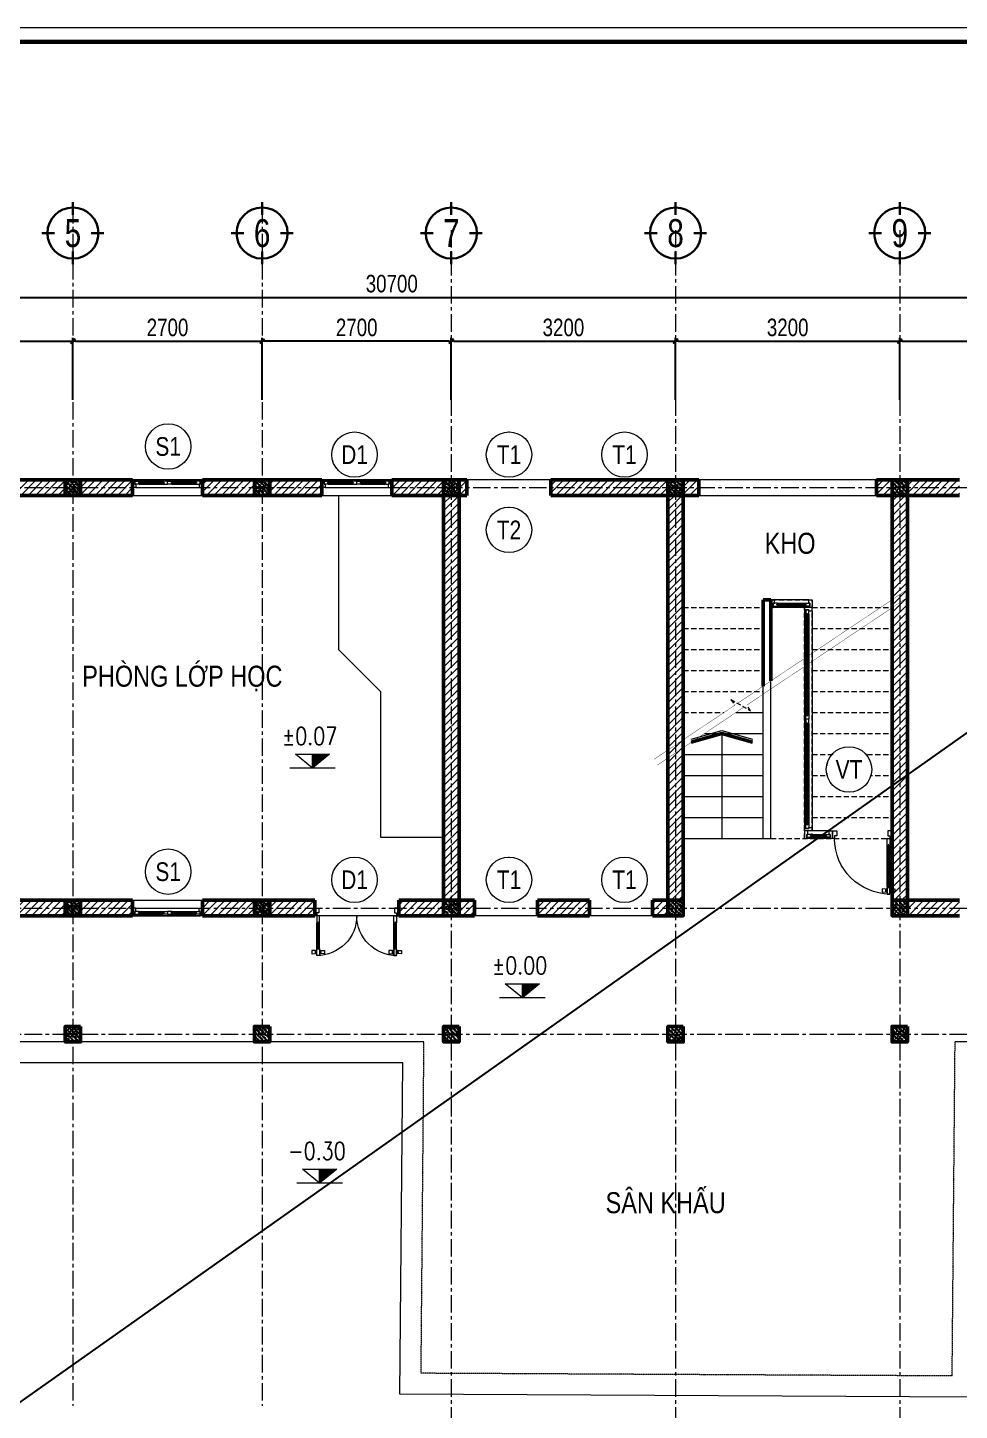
# Model space of a CAD drawing. Header units: millimetres. Extents: x 5243337 to 5938936, y 490824 to 785930.
# Drawn here: x 5318515 to 5331811, y 656914 to 676648 of the extents above; entities that cross this region are included whole.
import ezdxf
from ezdxf.enums import TextEntityAlignment as Align

# ---------------------------------------------------------------- set-up
doc = ezdxf.new("R2010")
doc.units = ezdxf.units.MM
doc.header["$MEASUREMENT"] = 0
doc.header["$PDMODE"] = 32
for name, pattern in [('ACAD_ISO07W100', [3, 0, -3]), ('CENTER', [2, 1.25, -0.25, 0.25, -0.25]), ('DASHED2', [0.375, 0.25, -0.125]), ('HIDDEN', [0.375, 0.25, -0.125]), ('HIDDEN2', [0.1875, 0.125, -0.0625])]:
    doc.linetypes.add(name, pattern=pattern)
doc.layers.get('0').update_dxf_attribs({"lineweight": 0})
doc.layers.get('Defpoints').update_dxf_attribs({"lineweight": 0})
for name, color, linetype, lineweight in [('0.15_Cua', 144, 'Continuous', 15), ('A-WIPEOUT', 254, 'ACAD_ISO07W100', 0), ('cat1', 30, 'Continuous', 50), ('dim', 144, 'Continuous', 13), ('EG Net khuat', 4, 'HIDDEN', 9), ('hatch1', 136, 'Continuous', 9), ('Khungten_LCDI', 7, 'Continuous', 25), ('LC Dim', 8, 'Continuous', 18), ('LC ISO', 153, 'Continuous', 13), ('LC Khac', 4, 'Continuous', 9), ('LC Net manh', 9, 'Continuous', 5), ('LC Net thay', 7, 'Continuous', 25), ('LC Text1', 3, 'Continuous', 20), ('LC Text2', 7, 'Continuous', 25), ('manh1', 67, 'Continuous', 13), ('text', 1, 'Continuous', 20), ('thay1', 63, 'Continuous', 18), ('truc', 76, 'CENTER', 9)]:
    doc.layers.add(name, color=color, linetype=linetype, lineweight=lineweight)
doc.layers.add('KCS_Plotter', color=11, linetype='Continuous', plot=False)
doc.styles.add('EG 1', font='VHAVANB.TTF')
doc.styles.add('General text 2', font='arial.ttf')
doc.styles.add('HOATBIF', font='hoatbif.shx', dxfattribs={"width": 0.8})
doc.styles.add('Khungten', font='VHAVAN.TTF', dxfattribs={"width": 0.9, "height": 5000})
doc.styles.add('T1', font='Vnsimli.shx', dxfattribs={"width": 0.8})
doc.styles.add('T2', font='VHARIAL.TTF', dxfattribs={"width": 0.8})
doc.styles.add('Tahoma', font='tahoma.ttf')
doc.styles.add('Title', font='VHBLACK.TTF')
doc.dimstyles.new('1-100', dxfattribs={"dimscale": 100, "dimtxt": 2.5, "dimasz": 0.35, "dimexe": 0.5, "dimexo": 0, "dimgap": 0.8, "dimtad": 1, "dimdec": 0, "dimzin": 0, "dimdsep": 46, "dimtxsty": 'HOATBIF', "dimblk1": 'DOT', "dimblk2": 'DOT', "dimsah": 1, "dimcen": -1, "dimdle": 1, "dimclrd": 256, "dimclre": 256, "dimclrt": 4, "dimadec": 3, "dimazin": 2, "dimtfac": 0.333333, "dimtdec": 0, "dimtix": 1, "dimtmove": 2, "dimatfit": 3, "dimldrblk": 'DOT', "dimfxl": 1, "dimtvp": 0.833333, "dimtolj": 1, "dimtzin": 0, "dimarcsym": 0})

# ---------------------------------------------------------------- blocks, each defined once
blk = doc.blocks.new('DOT')
at = {"layer": 'dim'}
for p, q in [((-3, 0), (3, 0)), ((-1, -1), (1, 1))]:
    blk.add_line(p, q, dxfattribs=at)
blk.add_lwpolyline([(0.5, 1), (-1, -0.5), (-0.5, -1), (1, 0.5)], close=True, dxfattribs=at)
blk = doc.blocks.new('*D111')
at = {"layer": 'Defpoints', "color": 0, "ltscale": 500, "transparency": 16777216}
for p in [(5327761, 672173), (5324561, 671337), (5327761, 671337)]:
    blk.add_point(p, dxfattribs=at)
at = {"layer": 'LC Dim', "lineweight": -2, "ltscale": 500, "transparency": 16777216}
for p, q in [((5324561, 671337), (5324561, 672223)), ((5324596, 672173), (5327726, 672173)), ((5327761, 671337), (5327761, 672223))]:
    blk.add_line(p, q, dxfattribs=at)
at = {"layer": 'LC Dim', "lineweight": -2, "ltscale": 500, "transparency": 16777216, "xscale": 35, "yscale": 35, "zscale": 35, "rotation": 180}
blk.add_blockref('DOT', (5324561, 672173), dxfattribs=at)
at = {"layer": 'LC Dim', "lineweight": -2, "ltscale": 500, "transparency": 16777216, "xscale": 35, "yscale": 35, "zscale": 35}
blk.add_blockref('DOT', (5327761, 672173), dxfattribs=at)
at = {"layer": 'LC Dim', "color": 4, "ltscale": 500, "transparency": 16777216, "insert": (5326161, 672368), "char_height": 250, "attachment_point": 5, "style": 'HOATBIF'}
blk.add_mtext('\\A1;3200', dxfattribs=at)
blk = doc.blocks.new('_Dot')
at = {"color": 0, "linetype": 'ByBlock', "lineweight": -2}
blk.add_line((-0.5, 0), (-1, 0), dxfattribs=at)
at = {"color": 0, "linetype": 'ByBlock', "const_width": 0.5}
blk.add_lwpolyline([(-0.25, 0, 1), (0.25, 0, 1)], format="xyb", close=True, dxfattribs=at)
blk = doc.blocks.new('*D112')
at = {"layer": 'Defpoints', "color": 0, "ltscale": 500, "transparency": 16777216}
for p in [(5330961, 672173), (5327761, 671337), (5330961, 671337)]:
    blk.add_point(p, dxfattribs=at)
at = {"layer": 'LC Dim', "lineweight": -2, "ltscale": 500, "transparency": 16777216}
for p, q in [((5327761, 671337), (5327761, 672223)), ((5327796, 672173), (5330926, 672173)), ((5330961, 671337), (5330961, 672223))]:
    blk.add_line(p, q, dxfattribs=at)
at = {"layer": 'LC Dim', "lineweight": -2, "ltscale": 500, "transparency": 16777216, "xscale": 35, "yscale": 35, "zscale": 35, "rotation": 180}
blk.add_blockref('DOT', (5327761, 672173), dxfattribs=at)
at = {"layer": 'LC Dim', "lineweight": -2, "ltscale": 500, "transparency": 16777216, "xscale": 35, "yscale": 35, "zscale": 35}
blk.add_blockref('DOT', (5330961, 672173), dxfattribs=at)
at = {"layer": 'LC Dim', "color": 4, "ltscale": 500, "transparency": 16777216, "insert": (5329361, 672368), "char_height": 250, "attachment_point": 5, "style": 'HOATBIF'}
blk.add_mtext('\\A1;3200', dxfattribs=at)
blk = doc.blocks.new('c220')
at = {"layer": 'hatch1'}
h = blk.add_hatch(dxfattribs=at)
h.set_pattern_fill('VATLIEU04', color=256, scale=10, pattern_type=2)
h.set_pattern_definition([(50, (-5272447.8, -640396.75), (71.72601826, -6.2752135), [7.5, -82.5]), (355, (-5272447.8, -640396.75), (-13.8751334, 75.2192134), [6, -66]), (100.4514, (-5272441.82, -640397.274), (57.8509382, 68.9439542), [6.374019, -70.1142112]), (46.1842, (-5272447.8, -640376.75), (106.7241049, -16.5519014), [11.25, -123.75]), (96.6356, (-5272438.9, -640378.13), (93.4662706, 97.411787), [9.5610288, -105.1713]), (351.1842, (-5272447.8, -640376.75), (93.4661945, 97.41186), [9, -99]), (21, (-5272437.8, -640381.75), (59.6907052, -40.26188907), [7.5, -82.5]), (326, (-5272437.8, -640381.75), (24.3315332, 72.5150045), [6, -66]), (71.4514, (-5272432.825, -640385.11), (84.0222629, 32.2530497), [6.374019, -70.1142112]), (37.5, (-5272447.8, -640396.752), (1.21598553, 33.28938538), [0, -65.2, 0, -67, 0, -66.25]), (7.5, (-5272447.8, -640396.75), (26.30695374, 39.4411712), [0, -38.2, 0, -63.7, 0, -25.25]), (327.5, (-5272470.1, -640396.752), (53.38224362, -2.25548717), [0, -25, 0, -78, 0, -103.5]), (317.5, (-5272480.1, -640396.75), (58.31861693, 10.01049823), [0, -32.5, 0, -51.8, 0, -73.5]), (45, (-5272447.8, -640396.75), (-30.0520382, 30.0520382), []), (45, (-5272447.8, -640384.5), (-30.0520382, 30.0520382), [])])
h.paths.add_polyline_path([(110, -110), (-110, -110), (-110, 110), (110, 110)])
at = {"layer": 'cat1'}
blk.add_lwpolyline([(110, -110), (-110, -110), (-110, 110), (110, 110)], close=True, dxfattribs=at)
blk = doc.blocks.new('*D114')
at = {"layer": 'Defpoints', "color": 0, "ltscale": 500, "transparency": 16777216}
for p in [(5319161, 672173), (5316461, 671337), (5319161, 671337)]:
    blk.add_point(p, dxfattribs=at)
at = {"layer": 'LC Dim', "lineweight": -2, "ltscale": 500, "transparency": 16777216}
for p, q in [((5316461, 671337), (5316461, 672223)), ((5316496, 672173), (5319126, 672173)), ((5319161, 671337), (5319161, 672223))]:
    blk.add_line(p, q, dxfattribs=at)
at = {"layer": 'LC Dim', "lineweight": -2, "ltscale": 500, "transparency": 16777216, "xscale": 35, "yscale": 35, "zscale": 35, "rotation": 180}
blk.add_blockref('DOT', (5316461, 672173), dxfattribs=at)
at = {"layer": 'LC Dim', "lineweight": -2, "ltscale": 500, "transparency": 16777216, "xscale": 35, "yscale": 35, "zscale": 35}
blk.add_blockref('DOT', (5319161, 672173), dxfattribs=at)
at = {"layer": 'LC Dim', "color": 4, "ltscale": 500, "transparency": 16777216, "insert": (5317811, 672368), "char_height": 250, "attachment_point": 5, "style": 'HOATBIF'}
blk.add_mtext('\\A1;2700', dxfattribs=at)
blk = doc.blocks.new('*D115')
at = {"layer": 'Defpoints', "color": 0, "ltscale": 500, "transparency": 16777216}
for p in [(5321861, 672173), (5321861, 671337), (5324561, 671337)]:
    blk.add_point(p, dxfattribs=at)
at = {"layer": 'LC Dim', "lineweight": -2, "ltscale": 500, "transparency": 16777216}
for p, q in [((5321861, 671337), (5321861, 672223)), ((5324526, 672173), (5321896, 672173)), ((5324561, 671337), (5324561, 672223))]:
    blk.add_line(p, q, dxfattribs=at)
at = {"layer": 'LC Dim', "lineweight": -2, "ltscale": 500, "transparency": 16777216, "xscale": 35, "yscale": 35, "zscale": 35, "rotation": 180}
blk.add_blockref('DOT', (5321861, 672173), dxfattribs=at)
at = {"layer": 'LC Dim', "lineweight": -2, "ltscale": 500, "transparency": 16777216, "xscale": 35, "yscale": 35, "zscale": 35}
blk.add_blockref('DOT', (5324561, 672173), dxfattribs=at)
at = {"layer": 'LC Dim', "color": 4, "ltscale": 500, "transparency": 16777216, "insert": (5323211, 672368), "char_height": 250, "attachment_point": 5, "style": 'HOATBIF'}
blk.add_mtext('\\A1;2700', dxfattribs=at)
blk = doc.blocks.new('*D116')
at = {"layer": 'Defpoints', "color": 0, "ltscale": 500, "transparency": 16777216}
for p in [(5321861, 672173), (5319161, 671337), (5321861, 671337)]:
    blk.add_point(p, dxfattribs=at)
at = {"layer": 'LC Dim', "lineweight": -2, "ltscale": 500, "transparency": 16777216}
for p, q in [((5319161, 671337), (5319161, 672223)), ((5319196, 672173), (5321826, 672173)), ((5321861, 671337), (5321861, 672223))]:
    blk.add_line(p, q, dxfattribs=at)
at = {"layer": 'LC Dim', "lineweight": -2, "ltscale": 500, "transparency": 16777216, "xscale": 35, "yscale": 35, "zscale": 35, "rotation": 180}
blk.add_blockref('DOT', (5319161, 672173), dxfattribs=at)
at = {"layer": 'LC Dim', "lineweight": -2, "ltscale": 500, "transparency": 16777216, "xscale": 35, "yscale": 35, "zscale": 35}
blk.add_blockref('DOT', (5321861, 672173), dxfattribs=at)
at = {"layer": 'LC Dim', "color": 4, "ltscale": 500, "transparency": 16777216, "insert": (5320511, 672368), "char_height": 250, "attachment_point": 5, "style": 'HOATBIF'}
blk.add_mtext('\\A1;2700', dxfattribs=at)
blk = doc.blocks.new('*D117')
at = {"layer": 'Defpoints', "color": 0, "ltscale": 500, "transparency": 16777216}
for p in [(5333661, 672173), (5330961, 671337), (5333661, 671337)]:
    blk.add_point(p, dxfattribs=at)
at = {"layer": 'LC Dim', "lineweight": -2, "ltscale": 500, "transparency": 16777216}
for p, q in [((5330961, 671337), (5330961, 672223)), ((5330996, 672173), (5333626, 672173)), ((5333661, 671337), (5333661, 672223))]:
    blk.add_line(p, q, dxfattribs=at)
at = {"layer": 'LC Dim', "lineweight": -2, "ltscale": 500, "transparency": 16777216, "xscale": 35, "yscale": 35, "zscale": 35, "rotation": 180}
blk.add_blockref('DOT', (5330961, 672173), dxfattribs=at)
at = {"layer": 'LC Dim', "lineweight": -2, "ltscale": 500, "transparency": 16777216, "xscale": 35, "yscale": 35, "zscale": 35}
blk.add_blockref('DOT', (5333661, 672173), dxfattribs=at)
at = {"layer": 'LC Dim', "color": 4, "ltscale": 500, "transparency": 16777216, "insert": (5332311, 672368), "char_height": 250, "attachment_point": 5, "style": 'HOATBIF'}
blk.add_mtext('\\A1;2700', dxfattribs=at)
blk = doc.blocks.new('*U62')
for p, q in [((35, 0), (965, 0)), ((50, -110), (950, -110)), ((560, -20), (905, -20)), ((560, -60), (905, -60))]:
    blk.add_line(p, q)
at = {"color": 8, "lineweight": 5}
for p, q in [((95, -20), (440, -20)), ((95, -35), (440, -35)), ((95, -45), (440, -45)), ((95, -60), (440, -60)), ((560, -20), (905, -20)), ((560, -35), (905, -35)), ((560, -45), (905, -45)), ((560, -60), (905, -60))]:
    blk.add_line(p, q, dxfattribs=at)
for points in [[(0, 0), (35, 0), (35, -60), (50, -60), (50, -110), (0, -110), (0, 0)], [(1000, 0), (965, 0), (965, -60), (950, -60), (950, -110), (1000, -110), (1000, 0)], [(560, -45), (560, -60), (500, -60), (500, -20), (560, -20), (560, -35), (550, -35), (550, -45), (560, -45)], [(905, -45), (905, -60), (965, -60), (965, -20), (905, -20), (905, -35), (915, -35), (915, -45), (905, -45)]]:
    blk.add_lwpolyline(points)
for points in [[(35, -20), (95, -20), (95, -35), (85, -35), (85, -45), (95, -45), (95, -60), (35, -60)], [(500, -20), (440, -20), (440, -35), (450, -35), (450, -45), (440, -45), (440, -60), (500, -60)]]:
    blk.add_lwpolyline(points, close=True)
for points in [[(95, -29, -0.312187), (102, -35, -0.312187)], [(95, -51, 0.312187), (102, -45, 0.312187)], [(440, -29, 0.312187), (433, -35, 0.312187)], [(440, -51, -0.312187), (433, -45, -0.312187)]]:
    blk.add_lwpolyline(points, format="xyb", dxfattribs=at)
for centre, start, end in [((559, -37), 14.2151, 83.5658), ((559, -43), 276.4342, 345.7849), ((906, -37), 96.4342, 165.7849), ((906, -43), 194.2151, 263.5658)]:
    blk.add_arc(centre, 8.25, start, end, dxfattribs=at)
blk = doc.blocks.new('*U58')
for p, q in [((30, -469), (30, -100)), ((70, -469), (70, -100)), ((1130, -469), (1130, -100)), ((1170, -469), (1170, -100))]:
    blk.add_line(p, q)
at = {"color": 8, "lineweight": 9}
for p, q in [((48, -479), (48, -90)), ((52, -479), (52, -90)), ((1148, -479), (1148, -90)), ((1152, -479), (1152, -90))]:
    blk.add_line(p, q, dxfattribs=at)
for points in [[(30, 0), (0, 0), (0, 110), (60, 110), (60, 40), (30, 40), (30, 0)], [(55, -100), (70, -100), (70, 0), (30, 0), (30, -100), (45, -100), (45, -90), (55, -90), (55, -100)], [(1145, -100), (1130, -100), (1130, 0), (1170, 0), (1170, -100), (1155, -100), (1155, -90), (1145, -90), (1145, -100)], [(1170, 0), (1200, 0), (1200, 110), (1140, 110), (1140, 40), (1170, 40), (1170, 0)], [(20, -514), (10, -514), (10, -524), (20, -524)], [(55, -469), (70, -469), (70, -569), (30, -569), (30, -469), (45, -469), (45, -479), (55, -479), (55, -469)], [(80, -514), (90, -514), (90, -524), (80, -524)], [(1120, -514), (1110, -514), (1110, -524), (1120, -524)], [(1145, -469), (1130, -469), (1130, -569), (1170, -569), (1170, -469), (1155, -469), (1155, -479), (1145, -479), (1145, -469)], [(1180, -514), (1190, -514), (1190, -524), (1180, -524)]]:
    blk.add_lwpolyline(points)
for points in [[(5, -498), (-35, -494, 0.443716), (-40, -499), (-40, -538, 0.443716), (-35, -543), (5, -539, 0.385314), (10, -534), (10, -503, 0.385314)], [(95, -498), (135, -494, -0.443716), (140, -499), (140, -538, -0.443716), (135, -543), (95, -539, -0.385314), (90, -534), (90, -503, -0.385314)], [(1105, -498), (1065, -494, 0.443716), (1060, -499), (1060, -538, 0.443716), (1065, -543), (1105, -539, 0.385314), (1110, -534), (1110, -503, 0.385314)], [(1195, -498), (1235, -494, -0.443716), (1240, -499), (1240, -538, -0.443716), (1235, -543), (1195, -539, -0.385314), (1190, -534), (1190, -503, -0.385314)]]:
    blk.add_lwpolyline(points, format="xyb", close=True)
at = {"color": 8, "lineweight": 5}
for centre, start, end in [((32, -1), 269.7667, 0.0919), ((1168, -1), 179.9081, 270.2333)]:
    blk.add_arc(centre, 568, start, end, dxfattribs=at)
at = {"color": 8, "lineweight": 9}
for centre, start, end in [((47, -99), 186.4342, 273.2898), ((53, -99), 266.7102, 353.5658), ((1147, -99), 186.4342, 273.2898), ((1153, -99), 266.7102, 353.5658), ((47, -470), 86.7102, 173.5658), ((53, -470), 6.4342, 93.2898), ((1147, -470), 86.7102, 173.5658), ((1153, -470), 6.4342, 93.2898)]:
    blk.add_arc(centre, 8.25, start, end, dxfattribs=at)
for centre, start, end in [((70, -519), 143.1301, 216.8699), ((30, -519), 323.1301, 36.8699), ((1170, -519), 143.1301, 216.8699), ((1130, -519), 323.1301, 36.8699)]:
    blk.add_arc(centre, 50, start, end)
blk = doc.blocks.new('*U19')
at = {"layer": 'A-WIPEOUT'}
blk.add_lwpolyline([(0, 4.25), (-2.5, 3.44), (-4.04, 1.31), (-4.04, -1.31), (-2.5, -3.44), (0, -4.25), (2.5, -3.44), (4.04, -1.31), (4.04, 1.31), (2.5, 3.44)], close=True, dxfattribs=at)
blk.add_wipeout([(0, 4.25), (-2.5, 3.44), (-4.04, 1.31), (-4.04, -1.31), (-2.5, -3.44), (0, -4.25), (2.5, -3.44), (4.04, -1.31), (4.04, 1.31), (2.5, 3.44)]).dxf.layer = 'A-WIPEOUT'
blk.add_circle((0, 0), 4.25)
at = {"layer": 'text', "style": 'General text 2', "width": 0.8, "flags": 8}
blk.add_attdef('SYMBOL', text='', height=3.5, dxfattribs=at).set_placement((0, 0), align=Align.MIDDLE_CENTER)
blk = doc.blocks.new('Caodo1')
at = {"layer": 'LC Text1'}
blk.add_hatch(color=256, dxfattribs=at).paths.add_polyline_path([(0, 200), (0, 0), (243, 200)])
for p, q in [((0, 0), (0, 200)), ((324, 0), (-324, 0))]:
    blk.add_line(p, q, dxfattribs=at)
blk.add_lwpolyline([(-243, 200), (243, 200), (0, 0), (0, 0)], close=True, dxfattribs=at)
at = {"layer": 'LC Text1', "style": 'T1', "width": 0.8}
blk.add_attdef('%%P0,00', text='', height=250, dxfattribs=at).set_placement((-39, 460), align=Align.MIDDLE_CENTER)
blk = doc.blocks.new('KyHieu TrucDinhVi')
at = {"color": 7, "lineweight": 30}
for p, q in [((0, 2.36), (0, 4)), ((-2.36, 0), (-4, 0)), ((2.36, 0), (4, 0)), ((0, -2.36), (0, -4))]:
    blk.add_line(p, q, dxfattribs=at)
blk.add_circle((0, 0), 3.3, dxfattribs=at)
at = {"ltscale": 20, "style": 'Tahoma'}
blk.add_attdef('AA', text='', height=3, dxfattribs=at).set_placement((0, 0), align=Align.MIDDLE_CENTER)
blk = doc.blocks.new('*D122')
at = {"layer": 'Defpoints', "color": 0, "ltscale": 500, "transparency": 16777216}
for p in [(5339061, 672798), (5308361, 671337), (5339061, 671337)]:
    blk.add_point(p, dxfattribs=at)
at = {"layer": 'LC Dim', "lineweight": -2, "ltscale": 500, "transparency": 16777216}
for p, q in [((5308361, 671337), (5308361, 672848)), ((5308396, 672798), (5339026, 672798)), ((5339061, 671337), (5339061, 672848))]:
    blk.add_line(p, q, dxfattribs=at)
at = {"layer": 'LC Dim', "lineweight": -2, "ltscale": 500, "transparency": 16777216, "xscale": 35, "yscale": 35, "zscale": 35, "rotation": 180}
blk.add_blockref('DOT', (5308361, 672798), dxfattribs=at)
at = {"layer": 'LC Dim', "lineweight": -2, "ltscale": 500, "transparency": 16777216, "xscale": 35, "yscale": 35, "zscale": 35}
blk.add_blockref('DOT', (5339061, 672798), dxfattribs=at)
at = {"layer": 'LC Dim', "color": 4, "ltscale": 500, "transparency": 16777216, "insert": (5323711, 672993), "char_height": 250, "attachment_point": 5, "style": 'HOATBIF'}
blk.add_mtext('\\A1;30700', dxfattribs=at)
blk = doc.blocks.new('*U63')
for p, q in [((35, 0), (3155, 0)), ((50, -110), (3140, -110)), ((1655, -20), (3095, -20)), ((1655, -60), (3095, -60))]:
    blk.add_line(p, q)
at = {"color": 8, "lineweight": 5}
for p, q in [((95, -20), (1535, -20)), ((95, -35), (1535, -35)), ((95, -45), (1535, -45)), ((95, -60), (1535, -60)), ((1655, -20), (3095, -20)), ((1655, -35), (3095, -35)), ((1655, -45), (3095, -45)), ((1655, -60), (3095, -60))]:
    blk.add_line(p, q, dxfattribs=at)
for points in [[(0, 0), (35, 0), (35, -60), (50, -60), (50, -110), (0, -110), (0, 0)], [(3190, 0), (3155, 0), (3155, -60), (3140, -60), (3140, -110), (3190, -110), (3190, 0)], [(1655, -45), (1655, -60), (1595, -60), (1595, -20), (1655, -20), (1655, -35), (1645, -35), (1645, -45), (1655, -45)], [(3095, -45), (3095, -60), (3155, -60), (3155, -20), (3095, -20), (3095, -35), (3105, -35), (3105, -45), (3095, -45)]]:
    blk.add_lwpolyline(points)
for points in [[(35, -20), (95, -20), (95, -35), (85, -35), (85, -45), (95, -45), (95, -60), (35, -60)], [(1595, -20), (1535, -20), (1535, -35), (1545, -35), (1545, -45), (1535, -45), (1535, -60), (1595, -60)]]:
    blk.add_lwpolyline(points, close=True)
for points in [[(95, -29, -0.312187), (102, -35, -0.312187)], [(95, -51, 0.312187), (102, -45, 0.312187)], [(1535, -29, 0.312187), (1528, -35, 0.312187)], [(1535, -51, -0.312187), (1528, -45, -0.312187)]]:
    blk.add_lwpolyline(points, format="xyb", dxfattribs=at)
for centre, start, end in [((1654, -37), 14.2151, 83.5658), ((1654, -43), 276.4342, 345.7849), ((3096, -37), 96.4342, 165.7849), ((3096, -43), 194.2151, 263.5658)]:
    blk.add_arc(centre, 8.25, start, end, dxfattribs=at)
blk = doc.blocks.new('*U64')
for p, q in [((365, 0), (35, 0)), ((350, -110), (50, -110))]:
    blk.add_line(p, q)
at = {"color": 8, "lineweight": 5}
for p, q in [((95, -20), (305, -20)), ((95, -35), (305, -35)), ((95, -45), (305, -45)), ((95, -60), (305, -60))]:
    blk.add_line(p, q, dxfattribs=at)
for points in [[(35, 0), (35, -60), (50, -60), (50, -110), (0, -110), (0, 0), (35, 0)], [(95, -45), (95, -60), (35, -60), (35, -20), (95, -20), (95, -35), (85, -35), (85, -45), (95, -45)], [(305, -45), (305, -60), (365, -60), (365, -20), (305, -20), (305, -35), (315, -35), (315, -45), (305, -45)], [(365, 0), (365, -60), (350, -60), (350, -110), (400, -110), (400, 0), (365, 0)]]:
    blk.add_lwpolyline(points)
for centre, start, end in [((94, -37), 14.2151, 83.5658), ((94, -43), 276.4342, 345.7849), ((306, -37), 96.4342, 165.7849), ((306, -43), 194.2151, 263.5658)]:
    blk.add_arc(centre, 8.25, start, end, dxfattribs=at)
blk = doc.blocks.new('*U65')
for p, q in [((30, -690), (30, -100)), ((70, -690), (70, -100))]:
    blk.add_line(p, q)
at = {"color": 8, "lineweight": 9}
for p, q in [((48, -700), (48, -90)), ((52, -700), (52, -90))]:
    blk.add_line(p, q, dxfattribs=at)
for points in [[(30, 0), (0, 0), (0, 110), (60, 110), (60, 40), (30, 40)], [(820, 0), (850, 0), (850, 110), (790, 110), (790, 40), (820, 40)]]:
    blk.add_lwpolyline(points, close=True)
for points in [[(55, -100), (70, -100), (70, 0), (30, 0), (30, -100), (45, -100), (45, -90), (55, -90), (55, -100)], [(20, -735), (10, -735), (10, -745), (20, -745)], [(55, -690), (70, -690), (70, -790), (30, -790), (30, -690), (45, -690), (45, -700), (55, -700), (55, -690)], [(80, -735), (90, -735), (90, -745), (80, -745)]]:
    blk.add_lwpolyline(points)
for points in [[(5, -720), (-35, -716, 0.443716), (-40, -721), (-40, -759, 0.443716), (-35, -764), (5, -760, 0.385314), (10, -755), (10, -725, 0.385314)], [(95, -720), (135, -716, -0.443716), (140, -721), (140, -759, -0.443716), (135, -764), (95, -760, -0.385314), (90, -755), (90, -725, -0.385314)]]:
    blk.add_lwpolyline(points, format="xyb", close=True)
for centre, radius, start, end in [((30, 0), 790, 270, 0), ((47, -99), 8.25, 186.4342, 273.2898), ((53, -99), 8.25, 266.7102, 353.5658), ((47, -691), 8.25, 86.7102, 173.5658), ((53, -691), 8.25, 6.4342, 93.2898)]:
    blk.add_arc(centre, radius, start, end, dxfattribs=at)
for centre, start, end in [((70, -740), 143.1301, 216.8699), ((30, -740), 323.1301, 36.8699)]:
    blk.add_arc(centre, 50, start, end)
blk = doc.blocks.new('*U66')
for p, q in [((555, 0), (35, 0)), ((540, -110), (50, -110))]:
    blk.add_line(p, q)
at = {"color": 8, "lineweight": 5}
for p, q in [((95, -20), (495, -20)), ((95, -35), (495, -35)), ((95, -45), (495, -45)), ((95, -60), (495, -60))]:
    blk.add_line(p, q, dxfattribs=at)
for points in [[(35, 0), (35, -60), (50, -60), (50, -110), (0, -110), (0, 0), (35, 0)], [(95, -45), (95, -60), (35, -60), (35, -20), (95, -20), (95, -35), (85, -35), (85, -45), (95, -45)], [(495, -45), (495, -60), (555, -60), (555, -20), (495, -20), (495, -35), (505, -35), (505, -45), (495, -45)], [(555, 0), (555, -60), (540, -60), (540, -110), (590, -110), (590, 0), (555, 0)]]:
    blk.add_lwpolyline(points)
for centre, start, end in [((94, -37), 14.2151, 83.5658), ((94, -43), 276.4342, 345.7849), ((496, -37), 96.4342, 165.7849), ((496, -43), 194.2151, 263.5658)]:
    blk.add_arc(centre, 8.25, start, end, dxfattribs=at)
blk = doc.blocks.new('lcdi fix1')
at = {"layer": 'Defpoints', "lineweight": 0}
blk.add_lwpolyline([(-1200, -14850), (-1200, 14850), (40800, 14850), (40800, -14850)], close=True, dxfattribs=at)
at = {"layer": 'Khungten_LCDI', "color": 5, "lineweight": 60}
blk.add_lwpolyline([(0, -14650), (0, 14650), (40600, 14650), (40600, -14650)], close=True, dxfattribs=at)
at = {"color": 7, "style": 'Khungten', "width": 0.8}
for tag, p in [('REVISION', (39499, -10746)), ('NGAYHT', (39546, -11609))]:
    blk.add_attdef(tag, text='', height=200, dxfattribs=at).set_placement(p, align=Align.CENTER)
at = {"layer": 'LC Text1', "style": 'Title', "width": 1.485915}
for tag, p, p2 in [('TENBANVE1', (36913, -8886), (40339, -8886)), ('TENBANVE2', (36913, -9562), (40339, -9562))]:
    blk.add_attdef(tag, text='', height=250, dxfattribs=at).set_placement(p, p2, align=Align.FIT)
at = {"layer": 'LC Text1', "style": 'Title', "width": 0.7}
blk.add_attdef('SOBANVE', text='', height=250, dxfattribs=at).set_placement((39562, -13896), align=Align.CENTER)

msp = doc.modelspace()

# ---------------------------------------------------------------- hatches: boundary and pattern name
at = {"layer": 'hatch1'}
h = msp.add_hatch(dxfattribs=at)
h.set_pattern_fill('ANSI31', color=256, scale=600)
h.set_pattern_definition([(45, (-197412.5, 46545.37), (-53.0330086, 53.0330086), [])])
h.paths.add_polyline_path([(5309210.9, 670192.9), (5308470.9, 670192.9), (5308470.9, 669972.9), (5309210.9, 669972.9)])
h.paths.add_polyline_path([(5308470.9, 669972.9), (5308250.9, 669972.9), (5308250.9, 664192.9), (5308470.9, 664192.9)])
h.paths.add_polyline_path([(5310950.9, 670192.9), (5310210.9, 670192.9), (5310210.9, 669972.9), (5310950.9, 669972.9)])
h.paths.add_polyline_path([(5311910.9, 670192.9), (5311170.9, 670192.9), (5311170.9, 669972.9), (5311910.9, 669972.9)])
h.paths.add_polyline_path([(5313650.9, 670192.9), (5312910.9, 670192.9), (5312910.9, 669972.9), (5313650.9, 669972.9)])
h.paths.add_polyline_path([(5314610.9, 670192.9), (5313870.9, 670192.9), (5313870.9, 669972.9), (5314610.9, 669972.9)])
h.paths.add_polyline_path([(5316350.9, 670192.9), (5315610.9, 670192.9), (5315610.9, 669972.9), (5316350.9, 669972.9)])
h.paths.add_polyline_path([(5317310.9, 670192.9), (5316570.9, 670192.9), (5316570.9, 669972.9), (5317310.9, 669972.9)])
h.paths.add_polyline_path([(5319050.9, 670192.9), (5318310.9, 670192.9), (5318310.9, 669972.9), (5319050.9, 669972.9)])
h.paths.add_polyline_path([(5320010.9, 670192.9), (5319270.9, 670192.9), (5319270.9, 669972.9), (5320010.9, 669972.9)])
h.paths.add_polyline_path([(5321750.9, 670192.9), (5321010.9, 670192.9), (5321010.9, 669972.9), (5321750.9, 669972.9)])
h.paths.add_polyline_path([(5322710.9, 670192.9), (5321970.9, 670192.9), (5321970.9, 669972.9), (5322710.9, 669972.9)])
h.paths.add_polyline_path([(5324450.9, 670192.9), (5323710.9, 670192.9), (5323710.9, 669972.9), (5324450.9, 669972.9)])
h.paths.add_polyline_path([(5324670.9, 669972.9), (5324450.9, 669972.9), (5324450.9, 664192.9), (5324670.9, 664192.9)])
h.paths.add_polyline_path([(5316570.9, 669972.9), (5316350.9, 669972.9), (5316350.9, 664192.9), (5316570.9, 664192.9)])
h.paths.add_polyline_path([(5327650.9, 670192.9), (5325980.9, 670192.9), (5325980.9, 669972.9), (5327650.9, 669972.9)])
h.paths.add_polyline_path([(5328090.9, 670192.9), (5327870.9, 670192.9), (5327870.9, 669972.9), (5328090.9, 669972.9)])
h.paths.add_polyline_path([(5327870.9, 669972.9), (5327650.9, 669972.9), (5327650.9, 664192.9), (5327870.9, 664192.9)])
h.paths.add_polyline_path([(5324780.9, 670192.9), (5324670.9, 670192.9), (5324670.9, 669972.9), (5324780.9, 669972.9)])
h.paths.add_polyline_path([(5330850.9, 670192.9), (5330630.9, 670192.9), (5330630.9, 669972.9), (5330850.9, 669972.9)])
h.paths.add_polyline_path([(5331810.9, 670192.9), (5331070.9, 670192.9), (5331070.9, 669972.9), (5331810.9, 669972.9)])
h.paths.add_polyline_path([(5331070.9, 669972.9), (5330850.9, 669972.9), (5330850.9, 664192.9), (5331070.9, 664192.9)])
h.paths.add_polyline_path([(5334510.9, 670192.9), (5332810.9, 670192.9), (5332810.9, 669972.9), (5334510.9, 669972.9)])
h.paths.add_polyline_path([(5331810.9, 664192.9), (5331070.9, 664192.9), (5331070.9, 663972.9), (5331810.9, 663972.9)])
h.paths.add_polyline_path([(5327650.9, 664192.9), (5327430.9, 664192.9), (5327430.9, 663972.9), (5327650.9, 663972.9)])
h.paths.add_polyline_path([(5326530.9, 664192.9), (5325790.9, 664192.9), (5325790.9, 663972.9), (5326530.9, 663972.9)])
h.paths.add_polyline_path([(5324890.9, 664192.9), (5324670.9, 664192.9), (5324670.9, 663972.9), (5324890.9, 663972.9)])
h.paths.add_polyline_path([(5324450.9, 664192.9), (5323810.9, 664192.9), (5323810.9, 663972.9), (5324450.9, 663972.9)])
h.paths.add_polyline_path([(5322610.9, 664192.9), (5321010.9, 664192.9), (5321010.9, 663972.9), (5322610.9, 663972.9)])
h.paths.add_polyline_path([(5320010.9, 664192.9), (5318310.9, 664192.9), (5318310.9, 663972.9), (5320010.9, 663972.9)])
h.paths.add_polyline_path([(5317310.9, 664192.9), (5316570.9, 664192.9), (5316570.9, 663972.9), (5317310.9, 663972.9)])
h.paths.add_polyline_path([(5316350.9, 664192.9), (5315710.9, 664192.9), (5315710.9, 663972.9), (5316350.9, 663972.9)])
h.paths.add_polyline_path([(5314510.9, 664192.9), (5312910.9, 664192.9), (5312910.9, 663972.9), (5314510.9, 663972.9)])
h.paths.add_polyline_path([(5311910.9, 664192.9), (5310210.9, 664192.9), (5310210.9, 663972.9), (5311910.9, 663972.9)])
h.paths.add_polyline_path([(5309210.9, 664192.9), (5308470.9, 664192.9), (5308250.9, 664192.9), (5308250.9, 663972.9), (5309210.9, 663972.9)])
h.paths.add_polyline_path([(5308250.9, 663318.8), (5308250.9, 663972.9), (5308030.9, 663972.9), (5308030.9, 663329.4), (5307364.4, 656456.8), (5307364.3, 656455.5), (5307583.6, 656437.3)])
h.paths.add_polyline_path([(5334510.9, 664192.9), (5332810.9, 664192.9), (5332810.9, 663972.9), (5334510.9, 663972.9)])
h.paths.add_polyline_path([(5337110.9, 664192.9), (5335510.9, 664192.9), (5335510.9, 663972.9), (5337110.9, 663972.9)])
h.paths.add_polyline_path([(5339170.9, 670192.9), (5338210.9, 670192.9), (5338210.9, 669972.9), (5338950.9, 669972.9), (5338950.9, 664192.9), (5338310.9, 664192.9), (5338310.9, 663972.9), (5339170.9, 663972.9)])
h.paths.add_polyline_path([(5337210.9, 670192.9), (5335510.9, 670192.9), (5335510.9, 669972.9), (5337210.9, 669972.9)])

# ---------------------------------------------------------------- linework, layer by layer
at = {"layer": 'cat1'}
for p, q in [((5318310.9, 670192.9), (5320010.9, 670192.9)), ((5320010.9, 669972.9), (5320010.9, 670192.9)), ((5321010.9, 670192.9), (5322710.9, 670192.9)), ((5321010.9, 669972.9), (5321010.9, 670192.9)), ((5322710.9, 669972.9), (5322710.9, 670192.9)), ((5323710.9, 670192.9), (5324780.9, 670192.9)), ((5323710.9, 669972.9), (5323710.9, 670192.9)), ((5324450.9, 663972.9), (5324450.9, 670192.9)), ((5324670.9, 663972.9), (5324670.9, 670192.9)), ((5324780.9, 670192.9), (5324780.9, 669972.9)), ((5325980.9, 670192.9), (5328090.9, 670192.9)), ((5325980.9, 670192.9), (5325980.9, 669972.9)), ((5327650.9, 663972.9), (5327650.9, 670192.9)), ((5327870.9, 663972.9), (5327870.9, 670192.9)), ((5328090.9, 669972.9), (5328090.9, 670192.9)), ((5330630.9, 670192.9), (5331810.9, 670192.9)), ((5330630.9, 669972.9), (5330630.9, 670192.9)), ((5330850.9, 663972.9), (5330850.9, 670192.9)), ((5331070.9, 663972.9), (5331070.9, 670192.9)), ((5318310.9, 669972.9), (5320010.9, 669972.9)), ((5321010.9, 669972.9), (5322710.9, 669972.9)), ((5323710.9, 669972.9), (5324780.9, 669972.9)), ((5325980.9, 669972.9), (5328090.9, 669972.9)), ((5330630.9, 669972.9), (5331810.9, 669972.9)), ((5329120.9, 668482.9), (5329010.9, 668482.9)), ((5329010.9, 668482.9), (5329010.9, 667249.4)), ((5329120.9, 667323.2), (5329120.9, 668482.9)), ((5318310.9, 664192.9), (5320010.9, 664192.9)), ((5320010.9, 664192.9), (5320010.9, 663972.9)), ((5321010.9, 664192.9), (5322610.9, 664192.9)), ((5321010.9, 664192.9), (5321010.9, 663972.9)), ((5322610.9, 664192.9), (5322610.9, 663972.9)), ((5323810.9, 664192.9), (5324890.9, 664192.9)), ((5323810.9, 664192.9), (5323810.9, 663972.9)), ((5324890.9, 664192.9), (5324890.9, 663972.9)), ((5325790.9, 664192.9), (5326530.9, 664192.9)), ((5325790.9, 664192.9), (5325790.9, 663972.9)), ((5326530.9, 664192.9), (5326530.9, 663972)), ((5327430.9, 664192.9), (5327870.9, 664192.9)), ((5327430.9, 664192.9), (5327430.9, 663972)), ((5330850.9, 664192.9), (5331810.9, 664192.9)), ((5318310.9, 663972.9), (5320010.9, 663972.9)), ((5321010.9, 663972.9), (5322610.9, 663972.9)), ((5323810.9, 663972.9), (5324890.9, 663972.9)), ((5325790.9, 663972.9), (5326530.9, 663972.9)), ((5327430.9, 663972.9), (5327870.9, 663972.9)), ((5330850.9, 663972.9), (5331810.9, 663972.9))]:
    msp.add_line(p, q, dxfattribs=at)
msp.add_lwpolyline([(5327983.4, 666448.6), (5328420.9, 666572.9), (5328858.4, 666448.6)], dxfattribs=at)
at = {"layer": 'EG Net khuat', "linetype": 'HIDDEN2', "ltscale": 500}
for p, q in [((5328551.4, 667058.8), (5328605.8, 666977.6)), ((5328551.4, 667058.8), (5328832.4, 666898.3)), ((5328832.4, 666898.3), (5328778.3, 666978.9))]:
    msp.add_line(p, q, dxfattribs=at)
at = {"layer": 'EG Net khuat', "linetype": 'HIDDEN2', "ltscale": 500, "const_width": 5}
for points in [[(5328646.1, 667004.7), (5331050.9, 668617.9)], [(5328778.3, 666978.9), (5331050.9, 668503.5)], [(5327450.9, 666202.9), (5328605.8, 666977.6)], [(5327502.4, 666123), (5328738.3, 666952.1)]]:
    msp.add_lwpolyline(points, dxfattribs=at)
at = {"layer": 'LC Khac', "ltscale": 2}
msp.add_line((5328420.9, 666572.9), (5328420.9, 665072.9), dxfattribs=at)
at = {"layer": 'manh1'}
for p, q in [((5325980.9, 670192.9), (5324780.9, 670192.9)), ((5323810.9, 663972.9), (5322610.9, 663972.9)), ((5325790.9, 663972.9), (5324890.9, 663972.9)), ((5327430.9, 663972), (5326530.9, 663972))]:
    msp.add_line(p, q, dxfattribs=at)
at = {"layer": 'manh1', "linetype": 'HIDDEN', "ltscale": 300}
for p, q in [((5329010.9, 667202), (5329010.9, 668482.9)), ((5329010.9, 668482.9), (5329710.9, 668482.9)), ((5329710.9, 665072.9), (5329710.9, 668482.9)), ((5327870.9, 668372.9), (5329010.9, 668372.9)), ((5329120.9, 667242.3), (5329120.9, 668372.9)), ((5329600.9, 668372.9), (5329120.9, 668372.9)), ((5329600.9, 665072.9), (5329600.9, 668372.9)), ((5329710.9, 668372.9), (5330850.9, 668372.9)), ((5327870.9, 668072.9), (5329010.9, 668072.9)), ((5329710.9, 668072.9), (5330850.9, 668072.9)), ((5327870.9, 667772.9), (5329010.9, 667772.9)), ((5329710.9, 667772.9), (5330850.9, 667772.9)), ((5327870.9, 667472.9), (5329010.9, 667472.9)), ((5329710.9, 667472.9), (5330850.9, 667472.9)), ((5327870.9, 667172.9), (5329010.9, 667172.9)), ((5329710.9, 667172.9), (5330850.9, 667172.9)), ((5327870.9, 666872.9), (5328449.6, 666872.9)), ((5329710.9, 666872.9), (5330850.9, 666872.9)), ((5329710.9, 666572.9), (5330850.9, 666572.9)), ((5329710.9, 666272.9), (5330850.9, 666272.9)), ((5329710.9, 665972.9), (5330850.9, 665972.9)), ((5329710.9, 665672.9), (5330850.9, 665672.9)), ((5329710.9, 665372.9), (5330850.9, 665372.9)), ((5329120.9, 665072.9), (5330850.9, 665072.9))]:
    msp.add_line(p, q, dxfattribs=at)
at = {"layer": 'manh1'}
msp.add_lwpolyline([(5328090.9, 669972.9), (5330630.9, 669972.9), (5330630.9, 670192.9), (5328090.9, 670192.9)], close=True, dxfattribs=at)
at = {"layer": 'thay1', "ltscale": 2}
for p, q in [((5329120.9, 665072.9), (5329120.9, 667242.3)), ((5329010.9, 665072.9), (5329010.9, 667202)), ((5328620.2, 666872.9), (5329010.9, 666872.9)), ((5328173, 666572.9), (5329010.9, 666572.9)), ((5327870.9, 666272.9), (5329010.9, 666272.9)), ((5327870.9, 665972.9), (5329010.9, 665972.9)), ((5327870.9, 665672.9), (5329010.9, 665672.9)), ((5327870.9, 665372.9), (5329010.9, 665372.9)), ((5327870.9, 665072.9), (5329120.9, 665072.9))]:
    msp.add_line(p, q, dxfattribs=at)
at = {"layer": 'thay1'}
for points in [[(5320010.9, 669972.9), (5321010.9, 669972.9), (5321010.9, 670192.9), (5320010.9, 670192.9)], [(5322710.9, 669972.9), (5323710.9, 669972.9), (5323710.9, 670192.9), (5322710.9, 670192.9)], [(5320010.9, 664192.9), (5321010.9, 664192.9), (5321010.9, 663972.9), (5320010.9, 663972.9)]]:
    msp.add_lwpolyline(points, close=True, dxfattribs=at)
for points in [[(5322950.9, 669972.9), (5322950.9, 667772.9), (5323550.9, 667172.9), (5323550.9, 665092.9), (5324450.9, 665092.9)], [(5327983.4, 666491.4), (5328420.9, 666615.7), (5328858.4, 666491.4)], [(5324170.8, 662172.9), (5308250.9, 662172.9), (5308250.9, 663972.9)], [(5339170.9, 663972.9), (5339170.9, 662172.9), (5331750.1, 662172.9)], [(5339170.9, 663672.9), (5339170.9, 661872.9), (5332047.5, 661872.9), (5332005.8, 657103), (5323826.8, 657144.5), (5323868.2, 661872.9), (5308250.9, 661872.9), (5308250.9, 663672.9)]]:
    msp.add_lwpolyline(points, dxfattribs=at)
at = {"layer": 'thay1', "linetype": 'DASHED2', "lineweight": 0, "ltscale": 4, "flags": 128}
for points in [[(5324129.5, 657442.9), (5324170.8, 662172.9)], [(5331708.4, 657404.5), (5331750.1, 662172.9)], [(5331708.4, 657404.5), (5324129.5, 657442.9)]]:
    msp.add_lwpolyline(points, dxfattribs=at)
at = {"layer": 'truc', "ltscale": 200}
for p, q in [((5319160.9, 674103.7), (5319160.9, 656979.2)), ((5321860.9, 674103.7), (5321860.9, 656979.2)), ((5324560.9, 673758.7), (5324560.9, 656634.2)), ((5324560.9, 673758.7), (5324560.9, 656634.2)), ((5327760.9, 673758.7), (5327760.9, 656634.2)), ((5330960.9, 673758.7), (5330960.9, 656634.2)), ((5305670.5, 670082.9), (5341753.5, 670082.9)), ((5305670.5, 664082.9), (5341845.5, 664082.9)), ((5305670.5, 662282.9), (5341718, 662282.9))]:
    msp.add_line(p, q, dxfattribs=at)

# ---------------------------------------------------------------- block references
at = {"layer": '0.15_Cua'}
for p in [(5320010.9, 670192.9), (5322710.9, 670192.9)]:
    msp.add_blockref('*U62', p, dxfattribs=at)
at = {"layer": '0.15_Cua', "xscale": -1}
for name, p, rotation in [('*U66', (5329120.9, 668372.9), 180), ('*U63', (5329600.9, 668372.9), 90), ('*U64', (5329600.9, 665072.9), 180), ('*U62', (5320010.9, 663972.9), 180)]:
    msp.add_blockref(name, p, dxfattribs=dict(at, rotation=rotation))
for name, p in [('*U65', (5330850.9, 665072.9)), ('*U58', (5323810.9, 663972.9))]:
    msp.add_blockref(name, p, dxfattribs=at)
at = {"layer": 'hatch1', "xscale": -1, "rotation": 180}
for p in [(5319160.9, 670082.9), (5321860.9, 670082.9), (5324560.9, 670082.9), (5327760.9, 670082.9), (5330960.9, 670082.9), (5319160.9, 664082.9), (5321860.9, 664082.9), (5324560.9, 664082.9), (5327760.9, 664082.9), (5330960.9, 664082.9), (5319160.9, 662282.9), (5321860.9, 662282.9), (5324560.9, 662282.9), (5327760.9, 662282.9), (5330960.9, 662282.9)]:
    msp.add_blockref('c220', p, dxfattribs=at)
at = {"layer": 'LC ISO'}
ref = msp.add_blockref('KyHieu TrucDinhVi', (5319160.9, 673715.9), dxfattribs=dict(at, xscale=110.459031681925, yscale=110.459031681925, zscale=110.459031681925))
ref.add_attrib('AA', '5', dxfattribs={"layer": '0', "ltscale": 20, "height": 397.7, "style": 'EG 1', "width": 0.8}).set_placement((5319160.9, 673715.9), align=Align.MIDDLE_CENTER)
ref = msp.add_blockref('KyHieu TrucDinhVi', (5321860.9, 673715.9), dxfattribs=dict(at, xscale=110.459031681925, yscale=110.459031681925, zscale=110.459031681925))
ref.add_attrib('AA', '6', dxfattribs={"layer": '0', "ltscale": 20, "height": 397.7, "style": 'EG 1', "width": 0.8}).set_placement((5321860.9, 673715.9), align=Align.MIDDLE_CENTER)
ref = msp.add_blockref('KyHieu TrucDinhVi', (5324560.9, 673715.9), dxfattribs=dict(at, xscale=110.459031681925, yscale=110.459031681925, zscale=110.459031681925))
ref.add_attrib('AA', '7', dxfattribs={"layer": '0', "ltscale": 20, "height": 397.7, "style": 'EG 1', "width": 0.8}).set_placement((5324560.9, 673715.9), align=Align.MIDDLE_CENTER)
ref = msp.add_blockref('KyHieu TrucDinhVi', (5327760.9, 673715.9), dxfattribs=dict(at, xscale=110.459031681925, yscale=110.459031681925, zscale=110.459031681925))
ref.add_attrib('AA', '8', dxfattribs={"layer": '0', "ltscale": 20, "height": 397.7, "style": 'EG 1', "width": 0.8}).set_placement((5327760.9, 673715.9), align=Align.MIDDLE_CENTER)
ref = msp.add_blockref('KyHieu TrucDinhVi', (5330960.9, 673715.9), dxfattribs=dict(at, xscale=110.459031681925, yscale=110.459031681925, zscale=110.459031681925))
ref.add_attrib('AA', '9', dxfattribs={"layer": '0', "ltscale": 20, "height": 397.7, "style": 'EG 1', "width": 0.8}).set_placement((5330960.9, 673715.9), align=Align.MIDDLE_CENTER)
at = {"layer": 'LC Text1'}
ref = msp.add_blockref('Caodo1', (5322578.3, 666077.3), dxfattribs=at)
ref.add_attrib('%%P0,00', '%%p0.07', dxfattribs={"layer": 'LC Text2', "height": 250, "style": 'T1', "width": 0.8}).set_placement((5322539.3, 666536.8), align=Align.MIDDLE_CENTER)
ref = msp.add_blockref('Caodo1', (5325574.8, 662802.3), dxfattribs=at)
ref.add_attrib('%%P0,00', '%%p0.00', dxfattribs={"layer": 'LC Text2', "height": 250, "style": 'T1', "width": 0.8}).set_placement((5325535.8, 663261.8), align=Align.MIDDLE_CENTER)
ref = msp.add_blockref('Caodo1', (5322681.8, 660156.4), dxfattribs=at)
ref.add_attrib('%%P0,00', '-0.30', dxfattribs={"layer": 'LC Text2', "height": 250, "style": 'T1', "width": 0.8}).set_placement((5322642.8, 660615.9), align=Align.MIDDLE_CENTER)

# ---------------------------------------------------------------- texts
at = {"layer": 'LC Text2', "style": 'T2', "width": 0.8}
for s, p in [('kho', (5329032.5, 669138.4)), ('phßng líp häc', (5319293.5, 667241.4)), ('s©n khÊu', (5326762.5, 659727.1))]:
    msp.add_text(s, height=300, dxfattribs=at).set_placement(p)

# ---------------------------------------------------------------- dimensions: what is measured, and where the dimension line sits
at = {"layer": 'LC Dim', "ltscale": 500}
for base, p1, p2, picture, middle in [((5339060.9, 672798.4), (5308360.9, 671337.4), (5339060.9, 671337.4), '*D122', (5323710.9, 672993.4)), ((5319160.9, 672173.4), (5316460.9, 671337.4), (5319160.9, 671337.4), '*D114', (5317810.9, 672368.4)), ((5321860.9, 672173.4), (5319160.9, 671337.4), (5321860.9, 671337.4), '*D116', (5320510.9, 672368.4)), ((5327760.9, 672173.4), (5324560.9, 671337.4), (5327760.9, 671337.4), '*D111', (5326160.9, 672368.4)), ((5330960.9, 672173.4), (5327760.9, 671337.4), (5330960.9, 671337.4), '*D112', (5329360.9, 672368.4)), ((5333660.9, 672173.4), (5330960.9, 671337.4), (5333660.9, 671337.4), '*D117', (5332310.9, 672368.4))]:
    dim = msp.add_linear_dim(base=base, p1=p1, p2=p2, dimstyle='1-100', override={"dimgap": 0.7, "dimfxl": 0.5, "dimarcsym": 1}, dxfattribs=at)
    dim.commit()
    dim.dimension.update_dxf_attribs({"geometry": picture, "text_midpoint": middle})
dim = msp.add_linear_dim(base=(5321860.9, 672173.4), p1=(5324560.9, 671337.4), p2=(5321860.9, 671337.4), angle=180, dimstyle='1-100', override={"dimgap": 0.7, "dimfxl": 0.5, "dimarcsym": 1}, dxfattribs=at)
dim.commit()
dim.dimension.update_dxf_attribs({"geometry": '*D115', "text_midpoint": (5323210.9, 672368.4)})

# ---------------------------------------------------------------- next in the draw order: block references
at = {"layer": 'LC Net manh'}
ref = msp.add_blockref('*U19', (5325384.2, 669479.7), dxfattribs=dict(at, xscale=76.23529411762684, yscale=76.23529411762684, zscale=76.23529411762684))
ref.add_attrib('SYMBOL', 'T2', dxfattribs={"layer": 'text', "height": 266.82, "style": 'General text 2', "width": 0.8}).set_placement((5325384.2, 669479.7), align=Align.MIDDLE_CENTER)
ref = msp.add_blockref('*U19', (5330236.4, 666060.5), dxfattribs=dict(at, xscale=76.23529411762684, yscale=76.23529411762684, zscale=76.23529411762684))
ref.add_attrib('SYMBOL', 'VT', dxfattribs={"layer": 'text', "height": 266.82, "style": 'General text 2', "width": 0.8}).set_placement((5330236.4, 666060.5), align=Align.MIDDLE_CENTER)
ref = msp.add_blockref('*U19', (5320520.2, 664601.7), dxfattribs=dict(at, xscale=76.23529411762684, yscale=76.23529411762684, zscale=76.23529411762684))
ref.add_attrib('SYMBOL', 'S1', dxfattribs={"layer": 'text', "height": 266.82, "style": 'General text 2', "width": 0.8}).set_placement((5320520.2, 664601.7), align=Align.MIDDLE_CENTER)
ref = msp.add_blockref('*U19', (5323180.2, 664485.7), dxfattribs=dict(at, xscale=76.23529411762684, yscale=76.23529411762684, zscale=76.23529411762684))
ref.add_attrib('SYMBOL', 'D1', dxfattribs={"layer": 'text', "height": 266.82, "style": 'General text 2', "width": 0.8}).set_placement((5323180.2, 664485.7), align=Align.MIDDLE_CENTER)
ref = msp.add_blockref('*U19', (5325384.2, 664485.7), dxfattribs=dict(at, xscale=76.23529411762684, yscale=76.23529411762684, zscale=76.23529411762684))
ref.add_attrib('SYMBOL', 'T1', dxfattribs={"layer": 'text', "height": 266.82, "style": 'General text 2', "width": 0.8}).set_placement((5325384.2, 664485.7), align=Align.MIDDLE_CENTER)
ref = msp.add_blockref('*U19', (5327032.2, 664485.7), dxfattribs=dict(at, xscale=76.23529411762684, yscale=76.23529411762684, zscale=76.23529411762684))
ref.add_attrib('SYMBOL', 'T1', dxfattribs={"layer": 'text', "height": 266.82, "style": 'General text 2', "width": 0.8}).set_placement((5327032.2, 664485.7), align=Align.MIDDLE_CENTER)

# ---------------------------------------------------------------- next in the draw order: linework, layer by layer
at = {"layer": 'KCS_Plotter'}
msp.add_line((5304149.2, 646947.8), (5346149.2, 676647.8), dxfattribs=at)

# ---------------------------------------------------------------- next in the draw order: block references
at = {"layer": 'LC Net thay'}
msp.add_blockref('lcdi fix1', (5305349.2, 661797.8), dxfattribs=at)

# ---------------------------------------------------------------- next in the draw order: block references
at = {"layer": 'LC Net manh'}
ref = msp.add_blockref('*U19', (5320520.2, 670670.2), dxfattribs=dict(at, xscale=76.23529411762684, yscale=76.23529411762684, zscale=76.23529411762684))
ref.add_attrib('SYMBOL', 'S1', dxfattribs={"layer": 'text', "height": 266.82, "style": 'General text 2', "width": 0.8}).set_placement((5320520.2, 670670.2), align=Align.MIDDLE_CENTER)
ref = msp.add_blockref('*U19', (5323180.2, 670554.2), dxfattribs=dict(at, xscale=76.23529411762684, yscale=76.23529411762684, zscale=76.23529411762684))
ref.add_attrib('SYMBOL', 'D1', dxfattribs={"layer": 'text', "height": 266.82, "style": 'General text 2', "width": 0.8}).set_placement((5323180.2, 670554.2), align=Align.MIDDLE_CENTER)
ref = msp.add_blockref('*U19', (5325384.2, 670554.2), dxfattribs=dict(at, xscale=76.23529411762684, yscale=76.23529411762684, zscale=76.23529411762684))
ref.add_attrib('SYMBOL', 'T1', dxfattribs={"layer": 'text', "height": 266.82, "style": 'General text 2', "width": 0.8}).set_placement((5325384.2, 670554.2), align=Align.MIDDLE_CENTER)
ref = msp.add_blockref('*U19', (5327032.2, 670554.2), dxfattribs=dict(at, xscale=76.23529411762684, yscale=76.23529411762684, zscale=76.23529411762684))
ref.add_attrib('SYMBOL', 'T1', dxfattribs={"layer": 'text', "height": 266.82, "style": 'General text 2', "width": 0.8}).set_placement((5327032.2, 670554.2), align=Align.MIDDLE_CENTER)

doc.saveas('drawing.dxf')
